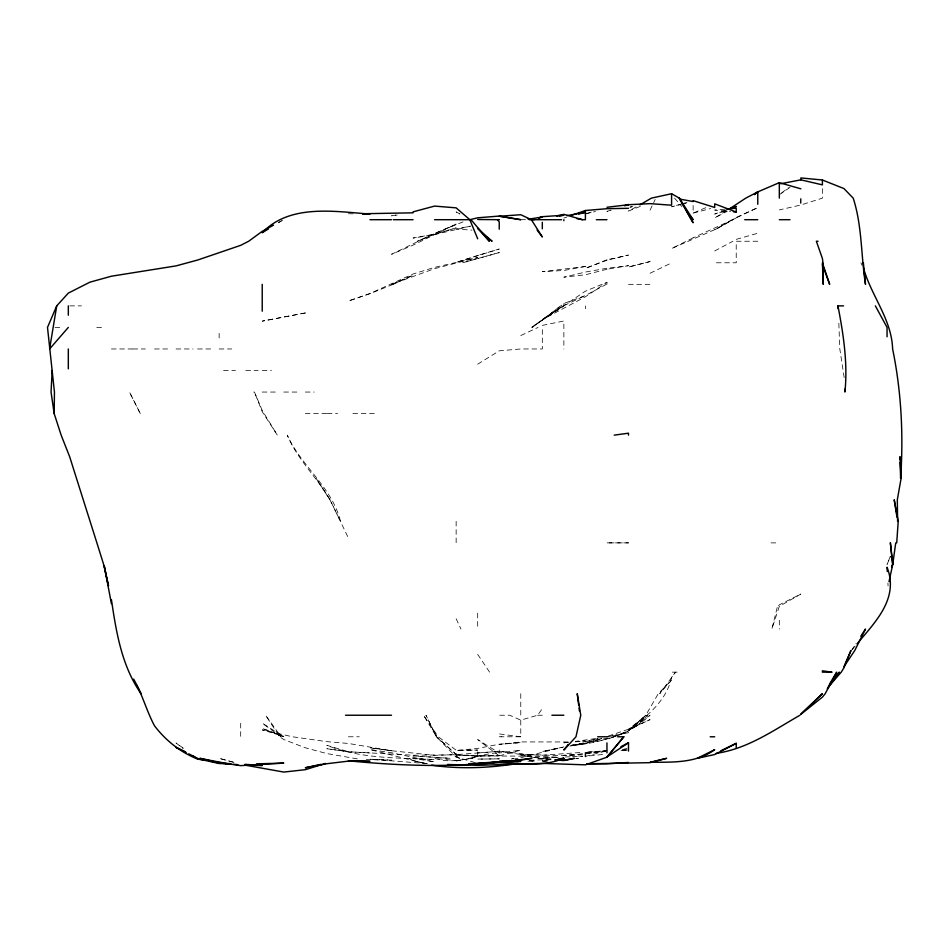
<?xml version="1.0" encoding="UTF-8"?>
<svg xmlns="http://www.w3.org/2000/svg" width="950" height="950" viewBox="0 0 950 950"><rect width="100%" height="100%" fill="white"/><g stroke="black" fill="none" stroke-linecap="round" stroke-linejoin="round"><path stroke-width="0.71" stroke-dasharray="4.75 3.56" d="M800.909 198.146L800.862 204.998L779.321 209.926M890.304 556.344L887.051 564.419L890.672 556.344M650.049 210.188L655.168 199.488M851.378 650.596L856.081 643.423M499.783 715.231L509.711 715.231L520.778 720.148L537.581 715.231L542.319 708.641M852.316 649.479L855.143 646.119M606.955 284.216L606.955 282.304L585.414 296.78L542.319 319.628L563.861 305.876L531.43 327.418L563.148 305.876L542.319 319.568L532.273 327.418L563.861 303.525L585.414 295.521L606.349 284.335M542.319 320.114L560.595 305.876M781.589 192.981L788.393 187.672M779.321 194.75L790.091 187.292M563.861 303.525L563.861 305.662L585.414 291.175L606.955 282.304M477.684 364.194L499.225 350.823L520.778 348.971L542.319 348.971L542.319 327.418M278.493 222.763L283.504 219.699L278.493 222.431M726.655 210.639L714.685 217.966L727.356 211.197M636.108 206.946L628.496 211.066L643.316 205.212M714.685 250.966L732.877 241.241M650.049 273.244L671.804 262.782M456.142 761.021L471.723 758.326L477.684 756.117L471.901 758.326L456.142 760.712L434.589 758.326C457.674 765.819 476.746 754.039 499.225 752.626M563.861 305.674L585.414 295.521M520.778 335.552L538.033 327.418M471.901 758.326L477.684 755.594M693.132 205.521L693.132 213.121L706.598 207.326M725.456 210.259L714.685 214.047L726.797 210.734M608.297 736.048L628.496 729.232L650.049 719.625L628.496 729.79L650.049 715.231C628.211 735.87 598.548 742.864 569.608 746.094L585.414 743.779M610.992 210.104L606.955 211.411L610.992 210.164M463.03 221.884L434.589 233.427L391.507 254.291L413.048 245.159L456.142 224.069L417.442 241.241L434.589 234.401L456.142 227.893L434.589 234.116L413.048 238.07L434.589 234.638L470.499 226.124L456.142 229.092L471.936 230.126M601.564 738.482L585.414 743.47L601.564 738.625M586.756 213.489L593.489 211.411M681.019 204.107L671.591 206.791L680.212 204.689M682.361 203.727L687.752 202.196M736.226 239.364L757.768 233.237M563.861 218.001L566.556 217.289M499.225 755.844L520.778 750.132L499.225 753.018L477.684 739.599L499.225 755.844L499.225 750.037M693.132 213.121L710.648 208.525M520.778 757.72L562.424 747.282L542.319 751.509L563.861 746.938M605.518 751.189L585.414 756.331L605.518 754.193M681.649 204.333L687.396 202.932M585.414 213.904L595.46 211.482M597.692 738.708L585.414 741.606L598.334 738.708M632.807 206.494L629.933 207.148L632.807 206.708M511.421 758.908L514.128 758.326L511.421 758.836M542.319 325.375L563.861 321.017L563.861 348.971M571.045 745.501L613.795 736.784L628.496 730.835L647.591 715.231C628.9 738.233 598.369 741.332 571.045 745.37L585.414 743.126L569.608 745.928M607.62 736.784L628.496 732.688L607.086 736.784M395.806 215.044L391.507 215.84L397.242 215.033M595.46 738.578L575.356 741.404M515.078 758.765L517.952 758.326M586.851 753.576L606.955 750.821M585.414 753.766L605.518 751.153M568.171 742.294L563.861 742.841L568.171 742.472M575.534 758.67L578.443 758.326L575.534 758.468M543.756 761.235L548.067 760.76M627.059 748.944L621.324 749.526L627.059 748.932M550.941 759.549L542.319 760.368L550.941 759.727L538.793 758.326L542.319 759.169M724.731 209.178L714.685 210.069L730.479 211.506M586.851 752.436L606.955 750.654M582.54 754.027L563.861 755.689L520.778 754.359L542.319 755.25L582.54 752.352M585.414 752.566L605.518 750.821L585.414 752.186M575.356 741.867L585.414 741.024L575.356 741.57M477.684 752.982L499.225 751.307L520.778 753.469L538.959 758.326L530.563 756.806M582.54 753.967L563.861 755.25L582.54 756.188M542.319 761.389L548.067 761.021M568.171 741.962L520.778 741.926L499.225 744.444L520.778 742.579L499.225 744.206L477.684 748.422L456.142 750.559L477.684 750.072L456.142 750.215L438.271 736.784L423.546 715.231L436.513 736.784L456.142 757.102L477.684 763.313M529.388 760.285L550.941 759.454L530.824 756.806M565.298 756.972L571.045 756.794M572.482 756.746L582.54 756.438M558.125 757.435L542.319 757.827L558.125 757.233C524.127 755.25 490.081 756.794 456.142 755.048L499.225 755.666L477.684 756.378L456.142 754.822L413.048 755.214L348.412 751.759L326.859 748.719L348.412 751.759L369.954 752.958M550.941 758.848L538.793 758.326M520.778 219.699L526.146 219.699M757.768 241.241L736.226 241.241L736.226 262.782L714.685 262.782M628.496 284.335L650.049 284.335M69.778 305.876L81.462 305.876M54.981 327.418L62.961 327.418M96.758 327.418L103.301 327.418M111.411 348.971L132.667 348.971M132.952 348.971L145.35 348.971M154.506 348.971L168.494 348.971M176.047 348.971L193.099 348.971M197.588 348.971L213.227 348.971M219.141 348.971L231.776 348.971M223.535 370.512L235.469 370.512M245.801 370.512L258.151 370.512M262.224 370.512L271.451 370.512M253.674 392.053L254.446 392.053L262.224 410.424L277.353 435.147L262.224 411.671L254.446 392.053M262.224 392.053L278.124 392.053M283.777 392.053L297.849 392.053M305.318 392.053L314.213 392.053M305.318 413.606L326.859 413.606M327.251 413.606L337.559 413.606M352.913 413.606L376.485 413.606M771.02 542.878L779.321 542.878M672.398 672.149L680.533 672.149M537.581 715.231L542.319 715.231M348.412 736.784L359.266 736.784M499.225 736.784L520.778 736.784L520.778 720.148M348.412 213.75L355.597 213.857M427.417 763.562L369.954 759.193L391.507 760.131L365.726 759.644M527.951 761.14L533.698 761.544M357.271 758.86L326.859 753.576L305.318 747.793L283.777 739.539L279.621 736.784L265.596 715.231L281.069 736.784L262.224 723.188L283.777 736.784L262.224 728.401L283.777 736.44L262.224 729.885L292.505 736.784L326.859 741.641L348.412 743.458L391.507 750.738L434.589 755.357L456.142 754.656L499.225 751.284L520.778 754.478M529.388 760.451L535.135 761.199M520.778 736.784L499.225 733.911L501.267 736.784M529.388 760.178L536.572 761.271M529.388 756.544L520.778 755.024L529.162 756.544M424.543 763.467L369.954 749.55L391.507 752.732L434.589 761.936L413.048 758.326L434.589 759.62C398.394 757.649 361.154 759.121 326.859 745.334L348.412 751.723M459.859 213.869L456.142 211.921L459.871 214.047M456.142 757.102L456.142 756.188L459.551 758.326M456.142 756.188L459.491 758.326M183.231 748.113L176.047 743.007L183.077 748.422M434.589 733.008L425.98 715.231L436.513 736.784L456.142 754.431L456.142 750.215M436.513 736.784L434.589 732.343L436.537 736.784L456.142 754.431M674.583 198.146L682.005 206.768M477.684 654.36L489.594 672.149M329.959 499.783C317.027 477.363 297.35 459.384 287.28 435.147C301.411 466.474 332.108 487.101 340.492 521.324L329.959 499.783L316.089 478.242L330.042 499.783L348.412 538.044M456.142 618.735L460.952 629.054M860.926 262.782L862.066 265.335M887.906 583.086L888.072 585.96M844.182 377.566L839.812 348.971L838.826 323.107M822.403 188.753L822.403 198.146L800.862 204.998L800.862 198.146M779.321 620.243L779.321 629.054M585.414 305.876L585.414 308.738M520.778 693.69L520.778 715.231M477.684 613.201L477.684 629.054M477.684 751.877L477.684 758.326M456.142 521.324L456.142 542.878M240.683 723.259L240.683 736.784M219.141 333.379L219.141 337.951M777.183 607.513L771.851 629.054L779.321 606.326L800.862 594.047L779.321 604.817L777.183 607.513M671.591 677.35C666.663 700.554 647.188 716.621 628.496 729.363L646.107 715.231L628.496 730.752L645.81 715.231L658.279 693.69L671.591 679.986L659.704 693.69L675.557 672.149L671.591 677.35M736.226 217.882L714.685 229.9L736.226 217.455L757.768 207.611L736.226 217.882M693.132 237.833L671.591 248.544L714.685 229.674L732.699 219.699L693.132 237.833M393.205 284.335L369.954 293.704L348.412 301.019L369.954 293.479L413.048 274.004L434.589 267.377L477.684 257.521L434.589 268.648L391.733 284.335L413.048 275.251L393.205 284.335M606.955 259.801L585.414 268.351L606.955 260.217L628.496 255.063L606.955 259.801M477.684 255.491L456.142 262.402L499.225 249.019L477.684 255.491M499.225 252.558L462.626 262.782L499.225 252.558M650.049 261.571L628.496 267.033L650.049 261.571M606.955 269.254L585.414 274.764L563.861 277.186L585.414 272.056L606.955 268.244L628.496 265.679L606.955 269.254M305.318 312.954L262.224 321.147L305.318 312.954M585.414 266.475L563.861 270.477L542.319 271.676L585.414 266.475M627.059 750.464L619.887 750.547L627.059 750.464M499.225 758.848L477.684 759.086L499.225 758.884M628.496 542.878L606.456 542.878L628.496 542.878M449.956 758.326L413.048 755.891L449.956 758.326M391.507 750.726L369.954 747.864L391.507 750.738M425.98 763.551L413.048 760.665L409.117 758.326L413.048 760.665L425.98 763.539M233.949 762.328L219.141 758.326L233.949 762.434M140.303 413.606L129.473 392.053L140.303 413.606"/><path stroke-width="1.43" d="M111.411 603.642L104.239 565.856L108.502 585.96L103.633 564.419L96.888 542.878L69.647 456.689L61.156 435.147L54.174 413.606L54.447 392.053L47.5 327.418L56.727 305.876L68.317 293.111L89.87 282.186L111.411 276.212L176.047 265.893L197.588 260.051L240.683 245.338L248.686 241.241L262.224 231.337L273.493 225.174M52.191 370.512L51.051 392.053L54.174 413.606M896.717 542.878L898.213 521.324L894.223 499.783L896.931 517.014M895.731 542.878L892.739 564.419L888.998 581.661M56.727 305.876L49.59 348.971L68.317 327.418M891.575 566.865L892.703 564.419L890.376 542.878L892.703 564.419L891.599 566.865M829.884 683.549L836.724 672.149L825.206 693.69L822.403 697.122L800.862 714.317L822.403 693.69L800.862 714.103M860.795 636.239L865.498 629.054L854.715 650.596L843.956 666.663L850.915 650.596L843.956 667.743L841.249 672.149L828.056 687.23M827.272 688.904L839.42 672.149L834.943 677.813M568.112 744.515L563.861 750.037L575.973 736.784L580.771 715.231L577.232 693.69L578.692 705.185M828.673 685.758L833.15 680.081M617.512 736.784L623.806 736.784L606.955 757.197L585.414 764.845L542.319 763.384L477.684 765.32L447.521 764.477M623.806 736.784L606.955 756.972L628.496 742.734L628.496 751.094M857.031 643.874C875.318 621.929 899.258 598.417 887.051 567.245L887.276 571.567M754.407 194.513L757.768 191.781M754.407 194.572L757.768 191.9L779.321 182.661L800.862 188.824M268.482 228.902L262.224 232.738C289.726 203.763 334.234 211.422 369.954 214.083L362.769 213.976M729.042 209.178L745.738 198.146L757.768 191.9L757.768 204.274M799.947 715.231C773.252 730.526 747.436 748.921 716.122 753.362M639.908 204.879L651.379 198.146L671.591 193.717L679.321 198.146L693.132 219.699L690.353 216.458M732.426 208.489L736.226 206.459L728.151 209.309M620.896 746.724L628.496 742.734M736.226 748.351L736.226 743.328L714.685 754.549L697.252 758.326L714.685 749.657C695.887 763.467 672.113 762.114 650.049 762.268L666.627 758.326L650.049 762.672L586.851 763.8L606.955 763.824L628.496 762.458M721.014 750.666L736.226 743.328M571.947 215.187L585.414 210.508L606.955 208.703L628.496 208.299M538.555 217.966L542.319 216.683L563.861 215.211L559.55 216.113M624.459 205.746L628.496 204.428M625.812 205.568L628.496 204.725L650.049 203.632L671.591 205.224L671.591 193.717M325.517 763.444L305.318 769.69L283.777 772.065L244.993 765.13M538.555 218.167L542.319 217.027L529.566 219.023M413.048 211.85L434.589 206.091L456.142 207.86L469.822 219.699L477.684 238.783M578.681 214.083L585.414 212.313L566.734 215.662M556.688 216.125L563.861 214.344L582.481 219.699L585.414 219.699L585.414 210.508M469.929 219.699L477.684 217.799L499.225 216.066L520.778 219.699L499.225 216.256L520.778 214.724L531.359 219.699L542.319 236.977L537.071 230.066M321.124 764.287L305.318 767.766L326.859 763.717L348.412 761.128L369.954 761.342L348.412 760.796C398.501 765.724 449.124 767.659 499.225 761.841L469.062 763.693M555.192 760.012L563.778 758.326C536.002 770.189 506.362 759.204 477.684 763.752L520.778 760.178L531.834 758.326L515.031 760.297M780.758 183.754L800.862 179.835L822.403 184.87L822.403 180.001L800.862 177.935L800.862 179.835M563.861 760.356L574.346 758.326L563.861 760.546L555.251 760L563.861 758.326L559.55 758.729M517.904 763.42C489.464 768.111 460.263 769.274 431.716 765.213M614.211 435.147L628.496 433.188L628.496 435.147M606.955 207.254L628.496 204.725M512.157 760.511L499.225 761.449L520.778 760.107L477.684 764.406L469.062 764.085M726.168 209.047L736.226 208.157L736.226 212.028L733.352 211.767M559.55 759.086L563.861 758.765L559.55 758.801M499.225 762.102L520.778 761.532M413.048 212.824L362.769 213.738M256.488 763.847L283.777 763.111L240.683 765.641L211.957 761.461M369.954 219.699L391.507 219.699M393.324 219.699L413.048 219.699M434.589 219.699L471.01 219.699L489.345 241.241L477.684 228.19M529.197 219.699L561.581 219.699M596.351 219.699L606.955 219.699M744.729 219.699L757.768 219.699M779.321 219.699L790.008 219.699M818.021 241.241L816.359 241.241L822.403 258.483L822.997 262.782L823.199 284.335L822.403 262.782L829.671 284.335L822.403 264.729M838.09 308.75L837.947 305.876L843.553 305.876M345.527 715.231L391.507 715.231M551.891 715.231L563.861 715.231M597.645 736.784L606.955 736.784M710.208 736.784L714.685 736.784M477.684 219.498L499.225 219.699L497.456 219.699L499.225 221.849L499.225 229.176M244.993 765.023L262.224 765.522L257.925 765.225M230.624 763.883L219.141 763.527L195.771 758.326C179.277 751.307 165.348 740.014 154.506 725.812C146.442 710.731 142.251 693.939 133.618 679.119M224.889 763.337L230.624 763.646M555.251 759.762L562.424 760.261M244.993 764.311L253.614 764.916M223.452 762.886L199.844 758.326L219.141 762.969L216.446 762.351M222.015 763.266L230.624 764.026M233.498 764.275L237.809 764.643M204.773 760.154L197.588 759.109L192.434 755.63M527.487 218.619L534.197 219.699M680.295 199.191L693.132 201.531L693.132 200.664L714.685 207.468L714.685 203.846L736.226 212.028M576.757 218.607L582.481 219.699M822.403 180.001L843.956 188.575L853.207 198.146C862.22 225.946 860.926 255.598 865.498 284.335L863.36 262.782M184.917 751.592L176.047 747.389L186.188 752.531M188.717 753.825L197.588 758.326M485.438 236.277L492.088 241.241L477.684 228.439M691.256 219.699L693.132 222.739L679.321 198.146L690.555 218.429M875.366 305.876L887.051 327.418L887.051 336.799M136.693 685.128L141.051 693.69C121.683 665.903 116.268 632.332 111.411 599.592M863.788 269.171C871.815 296.519 891.694 319.663 892.62 348.971C901.348 391.412 903.581 435.159 900.6 478.242L900.137 462.436M837.947 305.876C843.398 334.234 847.887 363.102 844.918 392.053L844.764 389.156M579.049 708.059L579.417 710.932M900.054 459.562L899.971 456.689L901.111 478.242L897.322 499.783L897.607 521.324M779.321 182.661L779.321 198.146M606.955 742.912L606.955 752.851M585.414 752.709L585.414 756.568M563.861 219.699L563.861 220.721M542.319 222.3L542.319 228.808M262.224 284.335L262.224 311.208M68.317 305.876L68.317 315.222M68.317 348.971L68.317 368.826M831.796 672.149L822.403 672.149L822.403 670.807L831.796 672.149"/></g></svg>
